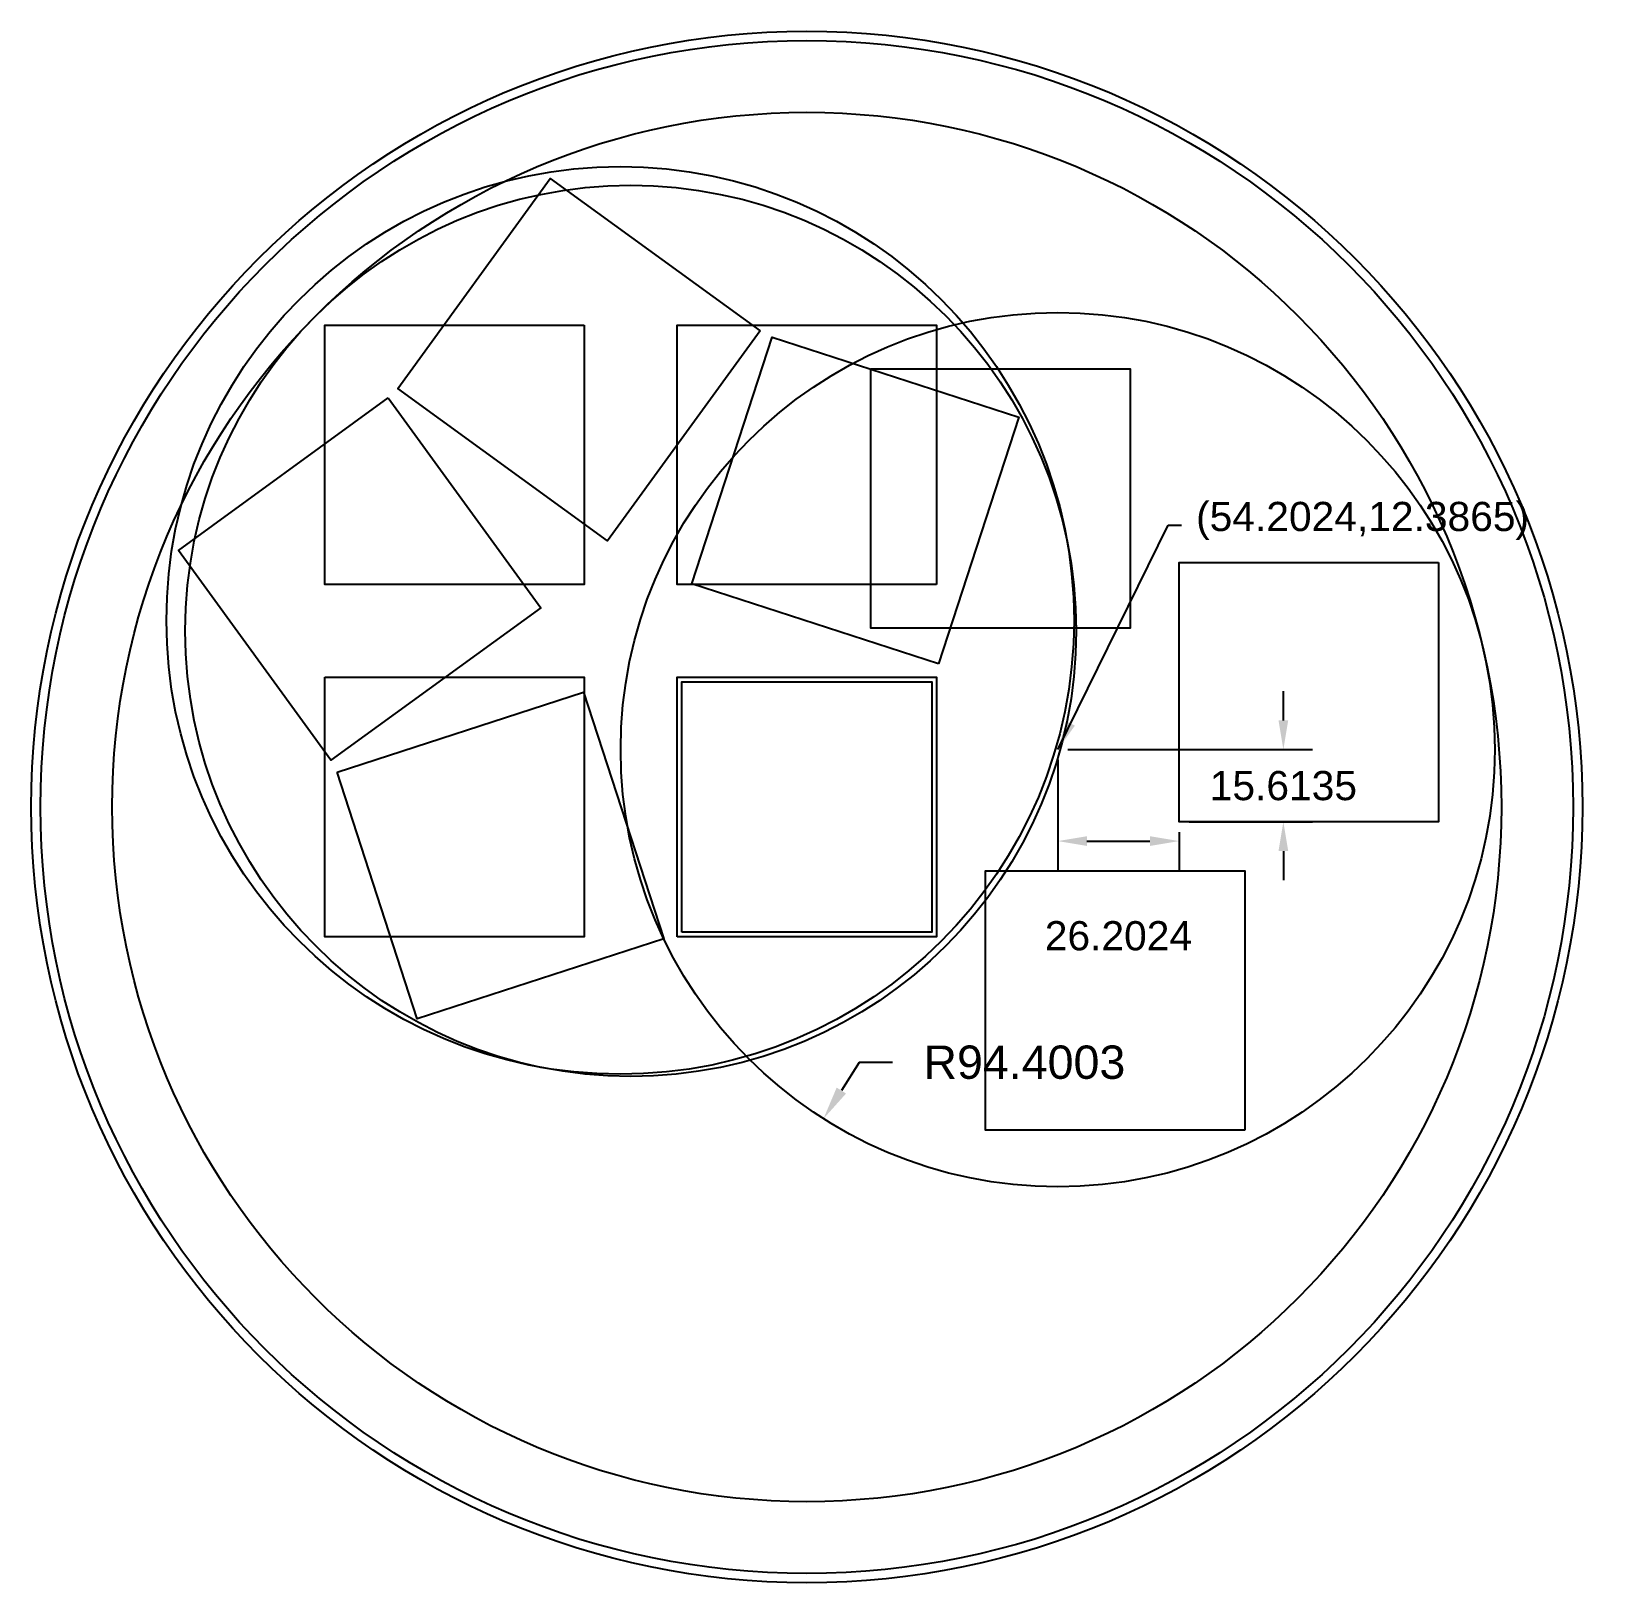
# Model space of a CAD drawing. Extents: x -168 to 170, y -168 to 168.
import ezdxf

# ---------------------------------------------------------------- set-up
doc = ezdxf.new("R2010")
doc.units = 0
doc.header["$MEASUREMENT"] = 0
doc.header["$PDSIZE"] = -5
doc.layers.get('Defpoints').update_dxf_attribs({"linetype": 'CONTINUOUS'})
for name, color, linetype in [('constants', 7, 'CONTINUOUS'), ('dims', 3, 'CONTINUOUS'), ('fantasticFour', 2, 'CONTINUOUS'), ('five', 1, 'CONTINUOUS'), ('four', 4, 'CONTINUOUS')]:
    doc.layers.add(name, color=color, linetype=linetype)
doc.styles.get("Standard").update_dxf_attribs({"font": 'ARIAL.TTF'})
doc.dimstyles.get("Standard").update_dxf_attribs({"dimtxt": 0.18, "dimasz": 0.18, "dimexe": 0.18, "dimexo": 0.0625, "dimgap": 0.09, "dimtad": 0, "dimtih": 1, "dimtoh": 1, "dimdec": 4, "dimzin": 0, "dimdsep": 46, "dimtxsty": 'Standard', "dimcen": 0.09, "dimadec": 0, "dimazin": 0, "dimtfac": 1, "dimtdec": 4, "dimtofl": 0, "dimtmove": 0, "dimatfit": 3, "dimfxl": 1, "dimtolj": 1, "dimtzin": 0, "dimarcsym": 0})

# ---------------------------------------------------------------- blocks, each defined once
blk = doc.blocks.new('*D5')
at = {"layer": 'Defpoints', "color": 0}
for p in [(54.2, 12.39), (3.6, -67.31)]:
    blk.add_point(p, dxfattribs=at)
at = {"layer": 'dims', "color": 0, "linetype": 'ByBlock', "lineweight": -2}
for p, q in [((11.32, -55.15), (7.46, -61.23)), ((18.52, -55.15), (11.32, -55.15))]:
    blk.add_line(p, q, dxfattribs=at)
at = {"layer": 'dims', "color": 0}
blk.add_solid([(6.45, -60.58), (8.47, -61.87), (3.6, -67.31)], dxfattribs=at)
at = {"layer": 'dims', "color": 0, "linetype": 'ByBlock', "insert": (46.98, -55.15), "char_height": 7.2, "attachment_point": 5}
blk.add_mtext('\\A1;R94.4003', dxfattribs=at)
blk = doc.blocks.new('*D6')
at = {"layer": 'Defpoints', "color": 0}
for p in [(54.2, 12.39), (80.4, -3.23), (80.4, -7.36)]:
    blk.add_point(p, dxfattribs=at)
at = {"layer": 'dims', "color": 0, "linetype": 'ByBlock', "lineweight": -2}
for p, q in [((54.2, 10.2), (54.2, -13.66)), ((80.4, -5.41), (80.4, -13.66)), ((60.5, -7.36), (74.1, -7.36))]:
    blk.add_line(p, q, dxfattribs=at)
at = {"layer": 'dims', "color": 0}
for points in [[(60.5, -6.31), (60.5, -8.41), (54.2, -7.36)], [(74.1, -8.41), (74.1, -6.31), (80.4, -7.36)]]:
    blk.add_solid(points, dxfattribs=at)
at = {"layer": 'dims', "color": 0, "linetype": 'ByBlock', "insert": (67.3, -27.84), "char_height": 6.3, "attachment_point": 5}
blk.add_mtext('\\A1;26.2024', dxfattribs=at)
blk = doc.blocks.new('*D7')
at = {"layer": 'Defpoints', "color": 0}
for p in [(54.2, 12.39), (80.4, -3.23), (102.92, -3.23)]:
    blk.add_point(p, dxfattribs=at)
at = {"layer": 'dims', "color": 0, "linetype": 'ByBlock', "lineweight": -2}
for p, q in [((102.92, 18.69), (102.92, 24.99)), ((56.39, 12.39), (109.22, 12.39)), ((82.59, -3.23), (109.22, -3.23)), ((102.92, -9.53), (102.92, -15.83))]:
    blk.add_line(p, q, dxfattribs=at)
at = {"layer": 'dims', "color": 0}
for points in [[(101.87, 18.69), (103.97, 18.69), (102.92, 12.39)], [(103.97, -9.53), (101.87, -9.53), (102.92, -3.23)]]:
    blk.add_solid(points, dxfattribs=at)
at = {"layer": 'dims', "color": 0, "linetype": 'ByBlock', "insert": (102.92, 4.58), "char_height": 6.3, "attachment_point": 5}
blk.add_mtext('\\A1;15.6135', dxfattribs=at)

msp = doc.modelspace()

# ---------------------------------------------------------------- linework, layer by layer
at = {"layer": 'constants', "linetype": 'ByBlock'}
for points in [[(-28, -28), (-28, 28), (28, 28), (28, -28)], [(-27, -27), (-27, 27), (27, 27), (27, -27)]]:
    msp.add_lwpolyline(points, close=True, dxfattribs=at)
at = {"layer": 'constants', "color": 0}
for radius in [167.5, 165.5]:
    msp.add_circle((0, 0, 252.5), radius, dxfattribs=at)
at = {"layer": 'constants', "linetype": 'ByBlock'}
msp.add_circle((0, 0), 150, dxfattribs=at)
at = {"layer": 'fantasticFour', "linetype": 'ByBlock'}
for points in [[(13.81587, 94.58888), (69.81587, 94.58888), (69.81587, 38.58888), (13.81587, 38.58888)], [(136.40475, 52.77301), (136.40475, -3.22699), (80.40475, -3.22699), (80.40475, 52.77301)], [(94.58888, -69.81587), (38.58888, -69.81587), (38.58888, -13.81587), (94.58888, -13.81587)]]:
    msp.add_lwpolyline(points, close=True, dxfattribs=at)
msp.add_circle((54.20237, 12.3865), 94.40034, dxfattribs=at)
at = {"layer": 'five', "linetype": 'ByBlock'}
for points in [[(-10.10612, 102.78748), (-43.0221, 57.48253), (-88.32705, 90.3985), (-55.41108, 135.70345)], [(28.45827, 30.89341), (-24.80089, 48.19836), (-7.49594, 101.45752), (45.76322, 84.15257)], [(-90.3985, 88.32705), (-57.48253, 43.0221), (-102.78748, 10.10612), (-135.70345, 55.41108)], [(-101.45752, 7.49594), (-48.19836, 24.80089), (-30.89341, -28.45827), (-84.15257, -45.76322)]]:
    msp.add_lwpolyline(points, close=True, dxfattribs=at)
msp.add_circle((-40.30078, 40.30078), 98.0061, dxfattribs=at)
at = {"layer": 'four', "linetype": 'ByBlock'}
for points in [[(-48.06602, 104.06602), (-48.06602, 48.06602), (-104.06602, 48.06602), (-104.06602, 104.06602)], [(28, 48.06602), (-28, 48.06602), (-28, 104.06602), (28, 104.06602)], [(-104.06602, 28), (-48.06602, 28), (-48.06602, -28), (-104.06602, -28)]]:
    msp.add_lwpolyline(points, close=True, dxfattribs=at)
msp.add_circle((-38.03301, 38.03301), 96.2132, dxfattribs=at)

# ---------------------------------------------------------------- texts
at = {"layer": 'dims', "linetype": 'ByBlock', "insert": (84.06943, 57.68776), "char_height": 6.3, "width": 41.6935217, "attachment_point": 7}
msp.add_mtext('{(54.2024,12.3865)}', dxfattribs=at)

# ---------------------------------------------------------------- dimensions: what is measured, and where the dimension line sits
at = {"layer": 'dims', "linetype": 'ByBlock'}
dim = msp.add_linear_dim(base=(102.92068, -3.22699), p1=(54.20237, 12.3865), p2=(80.40475, -3.22699), angle=90, dimstyle='Standard', override={"dimscale": 35, "dimtmove": 2}, dxfattribs=at)
dim.commit()
dim.dimension.update_dxf_attribs({"geometry": '*D7', "text_midpoint": (102.92068, 4.57976)})
dim = msp.add_radius_dim(center=(54.20237, 12.3865), mpoint=(3.60027, -67.30572), dimstyle='Standard', override={"dimscale": 40, "dimtmove": 0}, dxfattribs=at)
dim.commit()
dim.dimension.update_dxf_attribs({"geometry": '*D5', "text_midpoint": (46.97635, -55.14932), "dimtype": 164})
dim = msp.add_linear_dim(base=(80.40475, -7.36229), p1=(54.20237, 12.3865), p2=(80.40475, -3.22699), dimstyle='Standard', override={"dimscale": 35, "dimtmove": 2}, dxfattribs=at)
dim.commit()
dim.dimension.update_dxf_attribs({"geometry": '*D6', "text_midpoint": (67.30356, -27.83729)})

# ---------------------------------------------------------------- leaders
at = {"layer": 'dims', "linetype": 'ByBlock', "annotation_type": 0, "has_hookline": 1, "hookline_direction": 0, "text_width": 86.1}
msp.add_leader([(54.20237, 12.3865), (78.02322, 60.83776), (80.91943, 60.83776)], dimstyle='Standard', override={"dimscale": 35, "dimtad": 0, "dimtmove": 2}, dxfattribs=at)

doc.saveas('drawing.dxf')
